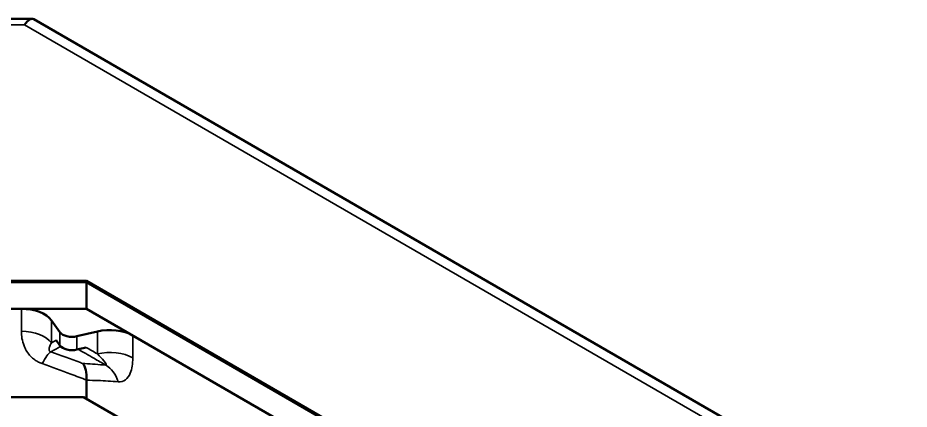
# Model space of a CAD drawing. Header units: inches. Extents: x -20.7 to 49, y -43 to 17.2.
# Drawn here: x 18.32 to 24.8, y 14.38 to 17.22 of the extents above; entities that cross this region are included whole.
import ezdxf

# ---------------------------------------------------------------- set-up
doc = ezdxf.new("R2010")
doc.units = ezdxf.units.IN
doc.header["$MEASUREMENT"] = 0
doc.layers.add('Visible (ANSI)', color=7, linetype='Continuous', lineweight=50)
doc.layers.add('Visible Narrow (ANSI)', color=7, linetype='Continuous', lineweight=35)

msp = doc.modelspace()

# ---------------------------------------------------------------- linework, layer by layer
at = {"layer": 'Visible (ANSI)'}
for p, q in [((18.4222, 17.2102), (15.5521, 17.2102)), ((24.7954, 13.5345), (18.4349, 17.2068)), ((15.1564, 15.3069), (18.8178, 15.3069)), ((18.8178, 15.2972), (15.1564, 15.2972)), ((18.8178, 15.3069), (18.8178, 15.1043)), ((18.8178, 15.3069), (21.4069, 13.8121)), ((18.8178, 15.1043), (18.8178, 15.2972)), ((21.4069, 13.8024), (18.8178, 15.2972)), ((18.8178, 15.1043), (15.1564, 15.1043)), ((18.3436, 15.1043), (18.8178, 15.1043)), ((18.8178, 15.1043), (19.1532, 14.9107)), ((21.4069, 13.6096), (18.8178, 15.1043)), ((18.5619, 15.0202), (18.6235, 14.9342)), ((18.7469, 14.9047), (18.8957, 14.9403)), ((18.6235, 14.8378), (18.596, 14.8762)), ((18.8134, 14.8242), (18.7469, 14.8083)), ((18.8178, 14.5859), (18.8178, 14.4505)), ((17.3761, 14.4634), (18.7955, 14.4634)), ((18.7955, 14.4634), (19.7173, 13.9312))]:
    msp.add_line(p, q, dxfattribs=at)
for centre, major_axis, ratio, start_param, end_param in [((18.3657, 16.9739), (-0.0631, -0.2354), 0.317837, 3.056633, 3.842032), ((18.3436, 14.968), (0.2362, 0), 0.57735, 0.392699, 1.570796), ((18.7108, 14.9551), (-0.0945, 0), 0.57735, 0.392699, 1.963495), ((18.9861, 14.8143), (-0.2362, 0), 0.57735, 3.926991, 5.105088), ((18.7108, 14.8587), (-0.0945, 0), 0.57735, 0.392699, 1.963495)]:
    msp.add_ellipse(centre, major_axis=major_axis, ratio=ratio, start_param=start_param, end_param=end_param, dxfattribs=at)
msp.add_open_spline([(18.79, 14.7072), (18.7901, 14.7072), (18.7902, 14.7071), (18.7989, 14.6963), (18.8059, 14.6801), (18.8153, 14.639), (18.8178, 14.6142), (18.8178, 14.5859)], degree=3, knots=[-0.1801922, -0.1801922, -0.1801922, -0.1801922, -0.1794519, -0.1794519, -0.0882029, -0.0882029, 0, 0, 0, 0], dxfattribs=at)
at = {"layer": 'Visible Narrow (ANSI)'}
for p, q in [((15.6086, 17.1668), (18.3657, 17.1668)), ((18.3657, 17.1668), (24.6284, 13.551)), ((18.3436, 15.1043), (18.3436, 14.9411)), ((18.5619, 14.857), (18.5619, 15.0202)), ((18.6235, 14.9342), (18.6235, 14.8378)), ((18.7469, 14.8083), (18.7469, 14.9047)), ((18.8957, 14.9403), (18.8957, 14.7771)), ((19.1532, 14.7475), (19.1532, 14.9107))]:
    msp.add_line(p, q, dxfattribs=at)
for centre, major_axis, ratio, start_param, end_param in [((18.3436, 14.8048), (0.2362, 0), 0.57735, 0.392699, 1.570796), ((18.4947, 14.5701), (0.0778, 0.2231), 0.226724, 0.245252, 0.994208), ((18.9861, 14.6511), (0.2362, 0), 0.57735, 0.785398, 1.963495), ((18.8793, 14.4781), (0.0198, 0.2354), 0.757694, 5.19738, 5.946336)]:
    msp.add_ellipse(centre, major_axis=major_axis, ratio=ratio, start_param=start_param, end_param=end_param, dxfattribs=at)
for points, knots in [([(18.3436, 14.9411), (18.3436, 14.924), (18.3449, 14.9069), (18.3508, 14.8715), (18.3557, 14.8532), (18.367, 14.8243), (18.3722, 14.8133), (18.3855, 14.7905), (18.3938, 14.7788), (18.4119, 14.7581), (18.4214, 14.7489), (18.44, 14.7343), (18.4487, 14.7284), (18.465, 14.7191), (18.4724, 14.7154), (18.4848, 14.7101), (18.4897, 14.7082), (18.4947, 14.7065)], [0, 0, 0, 0, 0.0532394, 0.0532394, 0.1112682, 0.1112682, 0.1477031, 0.1477031, 0.1897567, 0.1897567, 0.226863, 0.226863, 0.2554063, 0.2554063, 0.2773627, 0.2773627, 0.2910854, 0.2910854, 0.2910854, 0.2910854]), ([(18.5578, 14.7908), (18.5569, 14.7911), (18.5559, 14.7915), (18.5536, 14.7927), (18.5524, 14.7936), (18.5498, 14.7958), (18.5486, 14.7973), (18.5465, 14.8011), (18.5457, 14.8035), (18.5447, 14.8092), (18.5447, 14.8125), (18.5455, 14.819), (18.5462, 14.8221), (18.5486, 14.8305), (18.5507, 14.836), (18.5558, 14.8466), (18.5587, 14.8517), (18.5619, 14.857)], [-0.2910854, -0.2910854, -0.2910854, -0.2910854, -0.2773627, -0.2773627, -0.2554063, -0.2554063, -0.226863, -0.226863, -0.1897567, -0.1897567, -0.1477031, -0.1477031, -0.1112682, -0.1112682, -0.0532394, -0.0532394, 0, 0, 0, 0]), ([(18.596, 14.8762), (18.5906, 14.8732), (18.5853, 14.8701), (18.5739, 14.8637), (18.5679, 14.8603), (18.5619, 14.857)], [0.0457057, 0.0457057, 0.0457057, 0.0457057, 0.0938803, 0.0938803, 0.1481154, 0.1481154, 0.1481154, 0.1481154]), ([(18.5578, 14.7908), (18.5696, 14.7976), (18.5814, 14.8044), (18.5932, 14.8112), (18.6013, 14.816), (18.6095, 14.8207), (18.6213, 14.8275), (18.6249, 14.8297), (18.6286, 14.8318)], [-0.2765266, -0.2765266, -0.2765266, -0.2765266, -0.1685438, -0.1685438, -0.1685438, -0.0938803, -0.0938803, -0.0602971, -0.0602971, -0.0602971, -0.0602971]), ([(18.79, 14.7072), (18.7841, 14.7095), (18.7781, 14.7117), (18.7013, 14.7405), (18.6298, 14.7661), (18.5578, 14.7908)], [0.1766584, 0.1766584, 0.1766584, 0.1766584, 0.1928497, 0.1928497, 0.3856994, 0.3856994, 0.3856994, 0.3856994]), ([(18.7563, 14.8105), (18.7745, 14.8001), (18.7927, 14.7896), (18.8308, 14.7677), (18.8507, 14.7563), (18.8706, 14.7449), (18.8994, 14.7284), (18.9282, 14.7118), (18.957, 14.6953)], [-0.4937019, -0.4937019, -0.4937019, -0.4937019, -0.4254677, -0.4254677, -0.3508041, -0.3508041, -0.3508041, -0.2428213, -0.2428213, -0.2428213, -0.2428213]), ([(18.8957, 14.7771), (18.8812, 14.7854), (18.8667, 14.7937), (18.8392, 14.8094), (18.8263, 14.8168), (18.8134, 14.8242)], [0.3712326, 0.3712326, 0.3712326, 0.3712326, 0.4254677, 0.4254677, 0.4736423, 0.4736423, 0.4736423, 0.4736423]), ([(18.8957, 14.7771), (18.9142, 14.7583), (18.9307, 14.7407), (18.9579, 14.7077), (18.9651, 14.6947), (18.957, 14.6953)], [-0.2910947, -0.2910947, -0.2910947, -0.2910947, -0.1635058, -0.1635058, 0, 0, 0, 0]), ([(18.4947, 14.7065), (18.5645, 14.6821), (18.6338, 14.6568), (18.7412, 14.616), (18.7796, 14.6011), (18.8178, 14.5859)], [-0.3856994, -0.3856994, -0.3856994, -0.3856994, -0.1928497, -0.1928497, -0.084846, -0.084846, -0.084846, -0.084846]), ([(18.957, 14.6953), (18.9057, 14.7002), (18.8549, 14.7039), (18.7995, 14.7068), (18.7948, 14.707), (18.79, 14.7072)], [0, 0, 0, 0, 0.1910343, 0.1910343, 0.2090411, 0.2090411, 0.2090411, 0.2090411]), ([(19.0463, 14.5745), (19.0882, 14.571), (19.1189, 14.5977), (19.1479, 14.6683), (19.1532, 14.7065), (19.1532, 14.7475)], [0, 0, 0, 0, 0.1635058, 0.1635058, 0.2910947, 0.2910947, 0.2910947, 0.2910947]), ([(18.8178, 14.5859), (18.8453, 14.5855), (18.8729, 14.5847), (18.9489, 14.5817), (18.9974, 14.5787), (19.0463, 14.5745)], [-0.3008534, -0.3008534, -0.3008534, -0.3008534, -0.1910343, -0.1910343, 0, 0, 0, 0])]:
    msp.add_open_spline(points, degree=3, knots=knots, dxfattribs=at)

doc.saveas('drawing.dxf')
